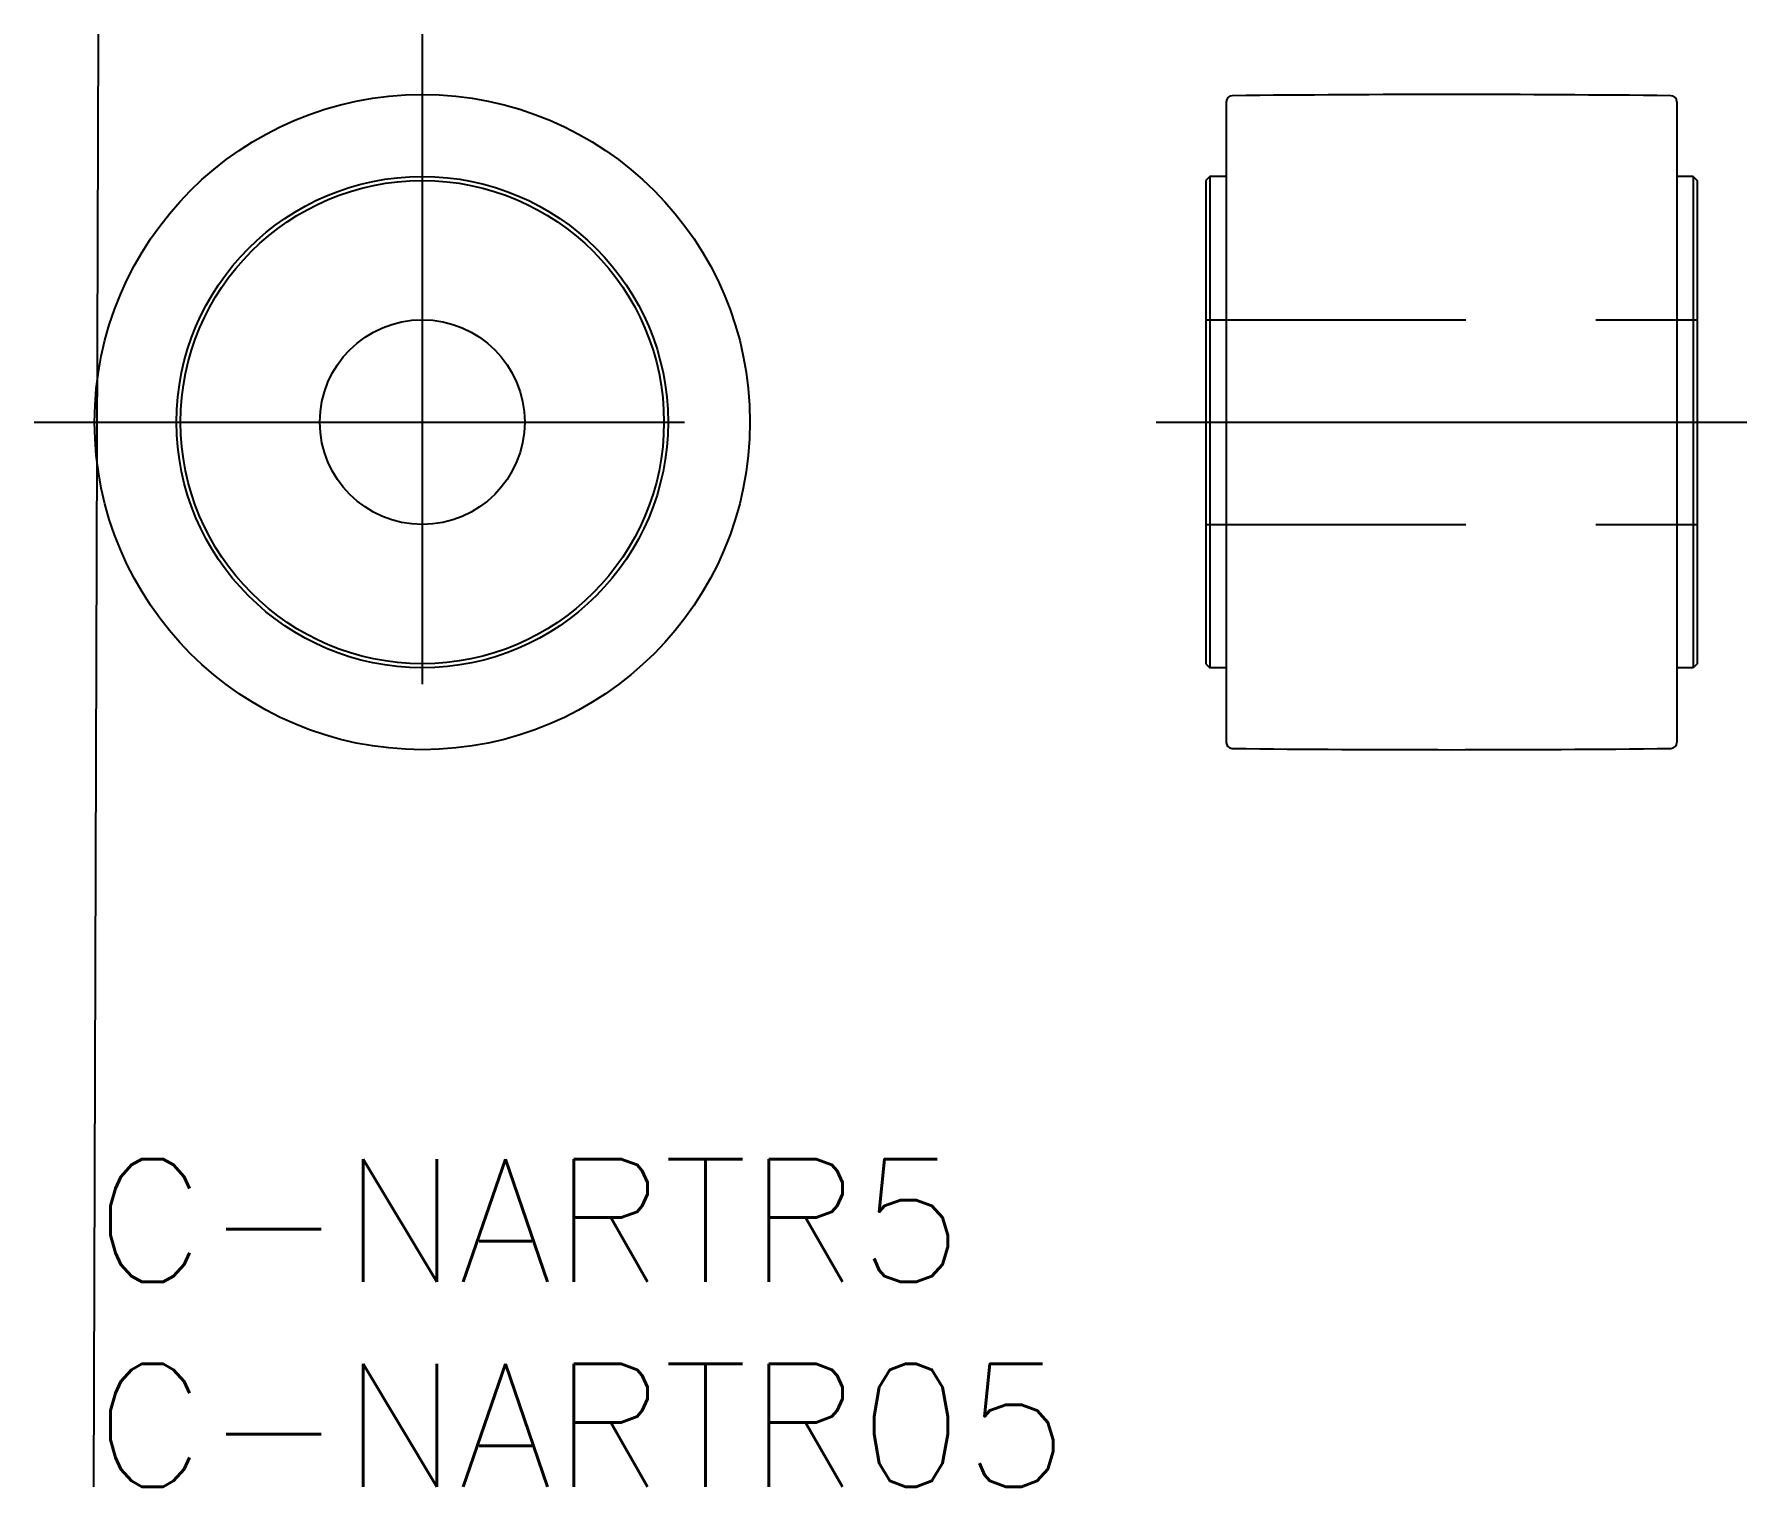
# Model space of a CAD drawing. Extents: x -1.5 to 40.3, y -8 to 27.5.
import ezdxf

# ---------------------------------------------------------------- set-up
doc = ezdxf.new("R2010")
doc.units = 0
doc.header["$LTSCALE"] = 0.5
doc.linetypes.add('CENTER', pattern=[50.8, 31.75, -6.35, 6.35, -6.35])
doc.linetypes.add('DASHED', pattern=[19.05, 12.7, -6.35])
for name, color, linetype in [('MSM_CENTER', 1, 'CENTER'), ('MSM_CONTINUOUS', 7, 'CONTINUOUS'), ('MSM_DASHED', 4, 'DASHED'), ('MSM_PART_NUMBER', 7, 'CONTINUOUS')]:
    doc.layers.add(name, color=color, linetype=linetype)
doc.styles.get("Standard").update_dxf_attribs({"font": 'txt.shx', "height": 3, "bigfont": 'bigfont.shx'})

# ---------------------------------------------------------------- blocks, each defined once
blk = doc.blocks.new('*U14')
at = {"layer": 'MSM_PART_NUMBER'}
blk.add_text('C-NARTR5', height=3, dxfattribs=at).set_placement((0, -3))
blk = doc.blocks.new('*U15')
at = {"layer": 'MSM_PART_NUMBER'}
blk.add_text('C-NARTR05', height=3, dxfattribs=at).set_placement((0, -8))

msp = doc.modelspace()

# ---------------------------------------------------------------- linework, layer by layer
at = {"layer": 'MSM_CENTER'}
for p, q in [((8, 27.473), (8, 8.527)), ((-1.473, 18), (17.473, 18)), ((25.918, 18), (40.333, 18))]:
    msp.add_line(p, q, dxfattribs=at)
at = {"layer": 'MSM_CONTINUOUS'}
for p, q in [((0.084, 27.473), (-0.03, -8.002)), ((27.626, 25.821), (27.626, 10.179)), ((38.626, 25.821), (38.626, 10.179)), ((27.226, 24), (27.126, 23.9)), ((27.126, 23.9), (27.126, 12.1)), ((27.626, 24), (27.226, 24)), ((27.226, 24), (27.226, 12)), ((39.026, 24), (38.626, 24)), ((39.026, 24), (39.126, 23.9)), ((39.026, 24), (39.026, 12)), ((39.126, 23.9), (39.126, 12.1)), ((27.126, 12.1), (27.226, 12)), ((27.626, 12), (27.226, 12)), ((39.026, 12), (38.626, 12)), ((39.126, 12.1), (39.026, 12))]:
    msp.add_line(p, q, dxfattribs=at)
for radius in [8, 6, 5.9, 2.5]:
    msp.add_circle((8, 18), radius, dxfattribs=at)
for centre, radius, start, end in [((27.776, 25.821), 0.15, 90.6133, 180), ((33.126, -474), 500, 89.38674, 90.61326), ((38.476, 25.821), 0.15, 0, 89.3867), ((27.776, 10.179), 0.15, 180, 269.3867), ((38.476, 10.179), 0.15, 270.6133, 0), ((33.126, 510), 500, 269.38674, 270.61326)]:
    msp.add_arc(centre, radius, start, end, dxfattribs=at)
at = {"layer": 'MSM_DASHED'}
for p, q in [((27.126, 20.5), (39.126, 20.5)), ((27.126, 15.5), (39.126, 15.5))]:
    msp.add_line(p, q, dxfattribs=at)

# ---------------------------------------------------------------- block references
at = {"layer": 'MSM_CONTINUOUS'}
for name in ['*U14', '*U15']:
    msp.add_blockref(name, (0, 0), dxfattribs=at)

doc.saveas('drawing.dxf')
